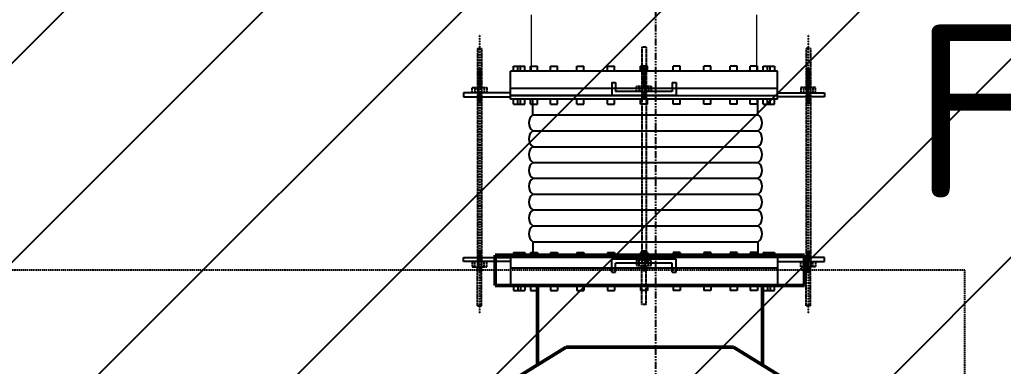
# Model space of a CAD drawing. Header units: inches. Extents: x 0 to 235202, y 0 to 184293.
# Drawn here: x 156121 to 157869, y 131894 to 132511 of the extents above; entities that cross this region are included whole.
import ezdxf
from ezdxf.enums import TextEntityAlignment as Align

# ---------------------------------------------------------------- set-up
doc = ezdxf.new("R2010")
doc.units = ezdxf.units.IN
doc.header["$MEASUREMENT"] = 0
for name, pattern in [('CENTER', [2, 1.25, -0.25, 0.25, -0.25]), ('HIDDEN', [0.375, 0.25, -0.125]), ('PHANTOM2', [1.25, 0.625, -0.125, 0.125, -0.125, 0.125, -0.125])]:
    doc.linetypes.add(name, pattern=pattern)
for name, color, linetype in [('1', 1, 'CENTER'), ('GRID_TXT45', 4, 'Continuous'), ('M-HVAC-EQPM-NEW', 5, 'Continuous'), ('M-X-BKGD', 8, 'Continuous'), ('text', 3, 'Continuous'), ('WINDOW ELEV', 3, 'Continuous')]:
    doc.layers.add(name, color=color, linetype=linetype)
doc.layers.add('DIM', color=251, linetype='Continuous', lineweight=0)
doc.styles.add('ISO', font='isocpeur.ttf')
doc.styles.add('SIMPLEX', font='simplex.shx')

# ---------------------------------------------------------------- blocks, each defined once
blk = doc.blocks.new('FLOOR PLAN REV 2')
at = {"color": 8, "linetype": 'PHANTOM2', "ltscale": 20}
blk.add_line((82776.8, 246003.9), (82776.8, 222708.1), dxfattribs=at)
at = {"layer": 'DIM', "color": 8, "linetype": 'HIDDEN', "lineweight": 25, "ltscale": 10}
for p, q in [((83326.8, 231892.2), (80326.8, 231892.2)), ((83326.8, 230544.7), (83326.8, 231892.2))]:
    blk.add_line(p, q, dxfattribs=at)
at = {"layer": 'GRID_TXT45', "color": 8, "style": 'SIMPLEX'}
for p in [(53803.1, 233267.6), (53803.1, 227018.5), (53803.1, 220768)]:
    blk.add_attdef('GRD_TXT', text='', height=450, rotation=180, dxfattribs=at).set_placement(p, align=Align.MIDDLE_CENTER)
blk = doc.blocks.new('PLAN REV 1')
at = {"color": 8}
for p, q in [((198847.9, 209494.1), (198373.2, 209494.1)), ((198373.2, 209444.4), (198373.2, 209494.1)), ((198378.5, 209494.1), (198378.5, 209503)), ((198378.5, 209503), (198398.8, 209503)), ((198386.2, 209494.1), (198386.2, 209503)), ((198391.1, 209494.1), (198391.1, 209503)), ((198398.8, 209494.1), (198398.8, 209503)), ((198408.8, 209503), (198421.3, 209503)), ((198408.8, 209494.1), (198408.8, 209503)), ((198421.3, 209494.1), (198421.3, 209503)), ((198444.7, 209503), (198457.2, 209503)), ((198444.7, 209494.1), (198444.7, 209503)), ((198457.2, 209494.1), (198457.2, 209503)), ((198491.4, 209503), (198503.9, 209503)), ((198491.4, 209494.1), (198491.4, 209503)), ((198503.9, 209494.1), (198503.9, 209503)), ((198545.8, 209503), (198558.4, 209503)), ((198545.8, 209494.1), (198545.8, 209503)), ((198558.4, 209494.1), (198558.4, 209503)), ((198604.3, 209494.1), (198604.3, 209503)), ((198616.8, 209503), (198604.3, 209503)), ((198616.8, 209494.1), (198616.8, 209503)), ((198662.7, 209494.1), (198662.7, 209503)), ((198675.2, 209503), (198662.7, 209503)), ((198675.2, 209494.1), (198675.2, 209503)), ((198717.1, 209494.1), (198717.1, 209503)), ((198729.7, 209503), (198717.1, 209503)), ((198729.7, 209494.1), (198729.7, 209503)), ((198763.9, 209494.1), (198763.9, 209503)), ((198776.4, 209503), (198763.9, 209503)), ((198776.4, 209494.1), (198776.4, 209503)), ((198799.7, 209494.1), (198799.7, 209503)), ((198812.3, 209503), (198799.7, 209503)), ((198812.3, 209494.1), (198812.3, 209503)), ((198822.3, 209494.1), (198822.3, 209503)), ((198822.3, 209503), (198842.5, 209503)), ((198830, 209494.1), (198830, 209503)), ((198834.8, 209494.1), (198834.8, 209503)), ((198842.5, 209503), (198842.5, 209494.1)), ((198847.9, 209444.4), (198847.9, 209494.1)), ((198847.9, 209463), (198373.2, 209463)), ((198553.4, 209473.8), (198553.4, 209450.9)), ((198553.4, 209473.8), (198560.2, 209473.8)), ((198560.2, 209473.8), (198560.2, 209457.8)), ((198660.8, 209457.8), (198560.2, 209457.8)), ((198660.8, 209473.8), (198660.8, 209457.8)), ((198660.8, 209473.8), (198667.7, 209473.8)), ((198667.7, 209473.8), (198667.7, 209450.9)), ((198373.2, 209455.5), (198289.7, 209455.5)), ((198289.7, 209455.5), (198289.7, 209448.6)), ((198289.7, 209448.6), (198373.2, 209448.6)), ((198373.2, 209455.5), (198373.2, 209455.5)), ((198373.2, 209455.5), (198373.2, 209455.5)), ((198373.2, 209448.6), (198373.2, 209455.5)), ((198553.4, 209450.9), (198373.2, 209450.9)), ((198373.2, 209450.9), (198847.9, 209450.9)), ((198847.9, 209444.4), (198373.2, 209444.4)), ((198378.5, 209435.4), (198378.5, 209444.4)), ((198386.2, 209435.4), (198386.2, 209444.4)), ((198391.1, 209435.4), (198391.1, 209444.4)), ((198398.8, 209435.4), (198398.8, 209444.4)), ((198408.8, 209435.4), (198408.8, 209444.4)), ((198421.3, 209435.4), (198421.3, 209444.4)), ((198444.7, 209435.4), (198444.7, 209444.4)), ((198457.2, 209435.4), (198457.2, 209444.4)), ((198491.4, 209435.4), (198491.4, 209444.4)), ((198503.9, 209435.4), (198503.9, 209444.4)), ((198545.8, 209435.4), (198545.8, 209444.4)), ((198667.7, 209450.9), (198553.4, 209450.9)), ((198558.4, 209435.4), (198558.4, 209444.4)), ((198604.3, 209435.4), (198604.3, 209444.4)), ((198616.8, 209435.4), (198616.8, 209444.4)), ((198662.7, 209435.4), (198662.7, 209444.4)), ((198675.2, 209435.4), (198675.2, 209444.4)), ((198717.1, 209435.4), (198717.1, 209444.4)), ((198729.7, 209435.4), (198729.7, 209444.4)), ((198763.9, 209435.4), (198763.9, 209444.4)), ((198776.4, 209435.4), (198776.4, 209444.4)), ((198799.7, 209435.4), (198799.7, 209444.4)), ((198812.3, 209435.4), (198812.3, 209444.4)), ((198822.3, 209435.4), (198822.3, 209444.4)), ((198830, 209435.4), (198830, 209444.4)), ((198834.8, 209435.4), (198834.8, 209444.4)), ((198842.5, 209435.4), (198842.5, 209444.4)), ((198847.9, 209455.5), (198847.9, 209455.5)), ((198847.9, 209455.5), (198847.9, 209455.5)), ((198847.9, 209455.5), (198931.3, 209455.5)), ((198847.9, 209448.6), (198847.9, 209455.5)), ((198931.3, 209448.6), (198847.9, 209448.6)), ((198931.3, 209455.5), (198931.3, 209448.6)), ((198378.5, 209435.4), (198398.8, 209435.4)), ((198408.8, 209435.4), (198421.3, 209435.4)), ((198444.7, 209435.4), (198457.2, 209435.4)), ((198491.4, 209435.4), (198503.9, 209435.4)), ((198545.8, 209435.4), (198558.4, 209435.4)), ((198616.8, 209435.4), (198604.3, 209435.4)), ((198675.2, 209435.4), (198662.7, 209435.4)), ((198729.7, 209435.4), (198717.1, 209435.4)), ((198776.4, 209435.4), (198763.9, 209435.4)), ((198812.3, 209435.4), (198799.7, 209435.4)), ((198822.3, 209435.4), (198842.5, 209435.4)), ((198413.3, 209416.2), (198813.3, 209416.2)), ((198413.3, 209388), (198813.3, 209388)), ((198413.3, 209359.8), (198813.3, 209359.8)), ((198413.3, 209331.7), (198813.3, 209331.7)), ((198413.3, 209303.5), (198813.3, 209303.5)), ((198413.3, 209275.3), (198813.3, 209275.3)), ((198413.3, 209247.2), (198813.3, 209247.2)), ((198413.3, 209219), (198813.3, 209219)), ((198413.3, 209190.8), (198813.3, 209190.8)), ((198289.7, 209155.8), (198289.7, 209162.7)), ((198289.7, 209162.7), (198373.2, 209162.7)), ((198373.2, 209162.7), (198373.2, 209155.8)), ((198373.2, 209162.7), (198373.2, 209113)), ((198847.9, 209162.7), (198373.2, 209162.7)), ((198378.5, 209171.6), (198378.5, 209162.7)), ((198378.5, 209171.6), (198398.8, 209171.6)), ((198386.2, 209171.6), (198386.2, 209162.7)), ((198391.1, 209171.6), (198391.1, 209162.7)), ((198398.8, 209171.6), (198398.8, 209162.7)), ((198408.8, 209171.6), (198421.3, 209171.6)), ((198408.8, 209171.6), (198408.8, 209162.7)), ((198421.3, 209171.6), (198421.3, 209162.7)), ((198444.7, 209171.6), (198457.2, 209171.6)), ((198444.7, 209171.6), (198444.7, 209162.7)), ((198457.2, 209171.6), (198457.2, 209162.7)), ((198491.4, 209171.6), (198503.9, 209171.6)), ((198491.4, 209171.6), (198491.4, 209162.7)), ((198503.9, 209171.6), (198503.9, 209162.7)), ((198545.8, 209171.6), (198558.4, 209171.6)), ((198545.8, 209171.6), (198545.8, 209162.7)), ((198553.4, 209136.8), (198553.4, 209159.6)), ((198667.7, 209159.6), (198553.4, 209159.6)), ((198558.4, 209171.6), (198558.4, 209162.7)), ((198604.3, 209171.6), (198604.3, 209162.7)), ((198616.8, 209171.6), (198604.3, 209171.6)), ((198616.8, 209171.6), (198616.8, 209162.7)), ((198662.7, 209171.6), (198662.7, 209162.7)), ((198675.2, 209171.6), (198662.7, 209171.6)), ((198667.7, 209136.8), (198667.7, 209159.6)), ((198675.2, 209171.6), (198675.2, 209162.7)), ((198717.1, 209171.6), (198717.1, 209162.7)), ((198729.7, 209171.6), (198717.1, 209171.6)), ((198729.7, 209171.6), (198729.7, 209162.7)), ((198763.9, 209171.6), (198763.9, 209162.7)), ((198776.4, 209171.6), (198763.9, 209171.6)), ((198776.4, 209171.6), (198776.4, 209162.7)), ((198799.7, 209171.6), (198799.7, 209162.7)), ((198812.3, 209171.6), (198799.7, 209171.6)), ((198812.3, 209171.6), (198812.3, 209162.7)), ((198822.3, 209171.6), (198822.3, 209162.7)), ((198822.3, 209171.6), (198842.5, 209171.6)), ((198830, 209171.6), (198830, 209162.7)), ((198834.8, 209171.6), (198834.8, 209162.7)), ((198842.5, 209171.6), (198842.5, 209162.7)), ((198847.9, 209162.7), (198847.9, 209113)), ((198931.3, 209162.7), (198847.9, 209162.7)), ((198847.9, 209162.7), (198847.9, 209155.8)), ((198931.3, 209155.8), (198931.3, 209162.7)), ((198373.2, 209155.8), (198289.7, 209155.8)), ((198373.2, 209155.8), (198373.2, 209155.8)), ((198373.2, 209155.8), (198373.2, 209155.8)), ((198847.9, 209144), (198373.2, 209144)), ((198560.2, 209136.8), (198560.2, 209152.8)), ((198660.8, 209152.8), (198560.2, 209152.8)), ((198660.8, 209136.8), (198660.8, 209152.8)), ((198847.9, 209155.8), (198847.9, 209155.8)), ((198847.9, 209155.8), (198847.9, 209155.8)), ((198847.9, 209155.8), (198931.3, 209155.8)), ((198553.4, 209136.8), (198560.2, 209136.8)), ((198660.8, 209136.8), (198667.7, 209136.8)), ((198847.9, 209113), (198373.2, 209113)), ((198378.5, 209113), (198378.5, 209104)), ((198386.2, 209113), (198386.2, 209104)), ((198391.1, 209113), (198391.1, 209104)), ((198398.8, 209113), (198398.8, 209104)), ((198408.8, 209113), (198408.8, 209104)), ((198421.3, 209113), (198421.3, 209104)), ((198444.7, 209113), (198444.7, 209104)), ((198457.2, 209113), (198457.2, 209104)), ((198491.4, 209113), (198491.4, 209104)), ((198503.9, 209113), (198503.9, 209104)), ((198545.8, 209113), (198545.8, 209104)), ((198558.4, 209113), (198558.4, 209104)), ((198604.3, 209113), (198604.3, 209104)), ((198616.8, 209113), (198616.8, 209104)), ((198662.7, 209113), (198662.7, 209104)), ((198675.2, 209113), (198675.2, 209104)), ((198717.1, 209113), (198717.1, 209104)), ((198729.7, 209113), (198729.7, 209104)), ((198763.9, 209113), (198763.9, 209104)), ((198776.4, 209113), (198776.4, 209104)), ((198799.7, 209113), (198799.7, 209104)), ((198812.3, 209113), (198812.3, 209104)), ((198822.3, 209113), (198822.3, 209104)), ((198830, 209113), (198830, 209104)), ((198834.8, 209113), (198834.8, 209104)), ((198842.5, 209104), (198842.5, 209113)), ((198378.5, 209104), (198398.8, 209104)), ((198408.8, 209104), (198421.3, 209104)), ((198444.7, 209104), (198457.2, 209104)), ((198491.4, 209104), (198503.9, 209104)), ((198545.8, 209104), (198558.4, 209104)), ((198616.8, 209104), (198604.3, 209104)), ((198675.2, 209104), (198662.7, 209104)), ((198729.7, 209104), (198717.1, 209104)), ((198776.4, 209104), (198763.9, 209104)), ((198812.3, 209104), (198799.7, 209104)), ((198822.3, 209104), (198842.5, 209104))]:
    blk.add_line(p, q, dxfattribs=at)
for points in [[(198413.3, 209416.2), (198413.3, 209444.4)], [(198813.3, 209416.2), (198813.3, 209444.4)], [(198413.3, 209190.8), (198413.3, 209162.7)], [(198813.3, 209190.8), (198813.3, 209162.7)]]:
    blk.add_lwpolyline(points, dxfattribs=at)
for centre, start, end in [((198422.7, 209402.1), 123.6891, 236.3109), ((198804, 209402.1), 303.6891, 56.3109), ((198422.7, 209373.9), 123.6891, 236.3109), ((198804, 209373.9), 303.6891, 56.3109), ((198422.7, 209345.8), 123.6891, 236.3109), ((198804, 209345.8), 303.6891, 56.3109), ((198422.7, 209317.6), 123.6891, 236.3109), ((198804, 209317.6), 303.6891, 56.3109), ((198422.7, 209289.4), 123.6891, 236.3109), ((198804, 209289.4), 303.6891, 56.3109), ((198422.7, 209261.3), 123.6891, 236.3109), ((198804, 209261.3), 303.6891, 56.3109), ((198422.7, 209233.1), 123.6891, 236.3109), ((198804, 209233.1), 303.6891, 56.3109), ((198422.7, 209204.9), 123.6891, 236.3109), ((198804, 209204.9), 303.6891, 56.3109)]:
    blk.add_arc(centre, 16.9, start, end, dxfattribs=at)
at = {"layer": '1', "color": 8, "linetype": 'CENTER', "ltscale": 0.09}
for p, q in [((198318.3, 209559.6), (198318.3, 209062.5)), ((198902.7, 209559.6), (198902.7, 209062.5))]:
    blk.add_line(p, q, dxfattribs=at)
at = {"layer": '1', "color": 8}
for p, q in [((198314.5, 209534.3), (198314.5, 209155.8)), ((198314.5, 209534.3), (198314.5, 209465.3)), ((198314.5, 209534.3), (198322.1, 209534.3)), ((198322.1, 209534.3), (198322.1, 209155.8)), ((198322.1, 209534.3), (198322.1, 209465.3)), ((198606.8, 209536.6), (198606.8, 209158.1)), ((198606.8, 209536.6), (198606.8, 209467.6)), ((198614.3, 209536.6), (198606.8, 209536.6)), ((198614.3, 209536.6), (198606.8, 209536.6)), ((198614.3, 209536.6), (198614.3, 209158.1)), ((198614.3, 209536.6), (198614.3, 209467.6)), ((198899, 209534.3), (198899, 209155.8)), ((198899, 209534.3), (198899, 209465.3)), ((198906.5, 209534.3), (198899, 209534.3)), ((198906.5, 209534.3), (198906.5, 209155.8)), ((198906.5, 209534.3), (198906.5, 209465.3)), ((198322.1, 209498.1), (198314.5, 209498.1)), ((198322.1, 209498.1), (198314.5, 209498.1)), ((198322.1, 209495.8), (198314.5, 209495.8)), ((198322.1, 209495.8), (198314.5, 209495.8)), ((198322.1, 209495.8), (198314.5, 209495.8)), ((198322.1, 209495.8), (198314.5, 209495.8)), ((198322.1, 209493.4), (198314.5, 209493.4)), ((198322.1, 209493.4), (198314.5, 209493.4)), ((198614.3, 209500.4), (198606.8, 209500.4)), ((198614.3, 209500.4), (198606.8, 209500.4)), ((198614.3, 209498), (198606.8, 209498)), ((198614.3, 209498), (198606.8, 209498)), ((198614.3, 209498), (198606.8, 209498)), ((198614.3, 209498), (198606.8, 209498)), ((198614.3, 209495.7), (198606.8, 209495.7)), ((198614.3, 209495.7), (198606.8, 209495.7)), ((198614.3, 209493.5), (198606.8, 209493.5)), ((198614.3, 209493.5), (198606.8, 209493.5)), ((198899, 209498.1), (198906.5, 209498.1)), ((198899, 209498.1), (198906.5, 209498.1)), ((198899, 209495.8), (198906.5, 209495.8)), ((198899, 209495.8), (198906.5, 209495.8)), ((198899, 209495.8), (198906.5, 209495.8)), ((198899, 209495.8), (198906.5, 209495.8)), ((198899, 209493.4), (198906.5, 209493.4)), ((198899, 209493.4), (198906.5, 209493.4)), ((198322.1, 209491.2), (198314.5, 209491.2)), ((198322.1, 209491.2), (198314.5, 209491.2)), ((198322.1, 209488.9), (198314.5, 209488.9)), ((198322.1, 209488.9), (198314.5, 209488.9)), ((198322.1, 209488.9), (198314.5, 209488.9)), ((198322.1, 209488.9), (198314.5, 209488.9)), ((198322.1, 209486.6), (198314.5, 209486.6)), ((198322.1, 209486.6), (198314.5, 209486.6)), ((198322.1, 209484.2), (198314.5, 209484.2)), ((198322.1, 209484.2), (198314.5, 209484.2)), ((198322.1, 209481.9), (198314.5, 209481.9)), ((198322.1, 209481.9), (198314.5, 209481.9)), ((198322.1, 209479.6), (198314.5, 209479.6)), ((198322.1, 209479.6), (198314.5, 209479.6)), ((198322.1, 209477.2), (198314.5, 209477.2)), ((198322.1, 209477.2), (198314.5, 209477.2)), ((198322.1, 209474.9), (198314.5, 209474.9)), ((198322.1, 209474.9), (198314.5, 209474.9)), ((198614.3, 209491.2), (198606.8, 209491.2)), ((198614.3, 209491.2), (198606.8, 209491.2)), ((198614.3, 209491.2), (198606.8, 209491.2)), ((198614.3, 209491.2), (198606.8, 209491.2)), ((198614.3, 209488.9), (198606.8, 209488.9)), ((198614.3, 209488.9), (198606.8, 209488.9)), ((198614.3, 209486.5), (198606.8, 209486.5)), ((198614.3, 209486.5), (198606.8, 209486.5)), ((198614.3, 209484.2), (198606.8, 209484.2)), ((198614.3, 209484.2), (198606.8, 209484.2)), ((198614.3, 209481.9), (198606.8, 209481.9)), ((198614.3, 209481.9), (198606.8, 209481.9)), ((198614.3, 209479.5), (198606.8, 209479.5)), ((198614.3, 209479.5), (198606.8, 209479.5)), ((198614.3, 209477.2), (198606.8, 209477.2)), ((198614.3, 209477.2), (198606.8, 209477.2)), ((198614.3, 209474.9), (198606.8, 209474.9)), ((198614.3, 209474.9), (198606.8, 209474.9)), ((198899, 209491.2), (198906.5, 209491.2)), ((198899, 209491.2), (198906.5, 209491.2)), ((198899, 209488.9), (198906.5, 209488.9)), ((198899, 209488.9), (198906.5, 209488.9)), ((198899, 209488.9), (198906.5, 209488.9)), ((198899, 209488.9), (198906.5, 209488.9)), ((198899, 209486.6), (198906.5, 209486.6)), ((198899, 209486.6), (198906.5, 209486.6)), ((198899, 209484.2), (198906.5, 209484.2)), ((198899, 209484.2), (198906.5, 209484.2)), ((198899, 209481.9), (198906.5, 209481.9)), ((198899, 209481.9), (198906.5, 209481.9)), ((198899, 209479.6), (198906.5, 209479.6)), ((198899, 209479.6), (198906.5, 209479.6)), ((198899, 209477.2), (198906.5, 209477.2)), ((198899, 209477.2), (198906.5, 209477.2)), ((198899, 209474.9), (198906.5, 209474.9)), ((198899, 209474.9), (198906.5, 209474.9)), ((198305.3, 209455.5), (198305.3, 209465.3)), ((198305.3, 209465.3), (198331.3, 209465.3)), ((198305.3, 209455.5), (198305.3, 209465.3)), ((198305.3, 209465.3), (198331.3, 209465.3)), ((198310, 209465.3), (198310, 209455.5)), ((198310, 209465.3), (198310, 209455.5)), ((198322.1, 209472.6), (198314.5, 209472.6)), ((198322.1, 209472.6), (198314.5, 209472.6)), ((198322.1, 209470.2), (198314.5, 209470.2)), ((198322.1, 209470.2), (198314.5, 209470.2)), ((198322.1, 209467.9), (198314.5, 209467.9)), ((198322.1, 209467.9), (198314.5, 209467.9)), ((198322.1, 209465.6), (198314.5, 209465.6)), ((198322.1, 209465.6), (198314.5, 209465.6)), ((198326.7, 209465.3), (198326.7, 209455.5)), ((198326.7, 209465.3), (198326.7, 209455.5)), ((198331.3, 209465.3), (198331.3, 209455.5)), ((198331.3, 209465.3), (198331.3, 209455.5)), ((198597.5, 209457.8), (198597.5, 209467.6)), ((198597.5, 209467.6), (198623.5, 209467.6)), ((198597.5, 209457.8), (198597.5, 209467.6)), ((198597.5, 209467.6), (198623.5, 209467.6)), ((198623.5, 209457.8), (198597.5, 209457.8)), ((198623.5, 209457.8), (198597.5, 209457.8)), ((198602.2, 209467.6), (198602.2, 209457.8)), ((198602.2, 209467.6), (198602.2, 209457.8)), ((198614.3, 209472.5), (198606.8, 209472.5)), ((198614.3, 209472.5), (198606.8, 209472.5)), ((198614.3, 209470.2), (198606.8, 209470.2)), ((198614.3, 209470.2), (198606.8, 209470.2)), ((198614.3, 209467.8), (198606.8, 209467.8)), ((198614.3, 209467.8), (198606.8, 209467.8)), ((198618.9, 209467.6), (198618.9, 209457.8)), ((198618.9, 209467.6), (198618.9, 209457.8)), ((198623.5, 209467.6), (198623.5, 209457.8)), ((198623.5, 209467.6), (198623.5, 209457.8)), ((198915.8, 209465.3), (198889.7, 209465.3)), ((198889.7, 209465.3), (198889.7, 209455.5)), ((198915.8, 209465.3), (198889.7, 209465.3)), ((198889.7, 209465.3), (198889.7, 209455.5)), ((198894.4, 209465.3), (198894.4, 209455.5)), ((198894.4, 209465.3), (198894.4, 209455.5)), ((198899, 209472.6), (198906.5, 209472.6)), ((198899, 209472.6), (198906.5, 209472.6)), ((198899, 209470.2), (198906.5, 209470.2)), ((198899, 209470.2), (198906.5, 209470.2)), ((198899, 209467.9), (198906.5, 209467.9)), ((198899, 209467.9), (198906.5, 209467.9)), ((198899, 209465.6), (198906.5, 209465.6)), ((198899, 209465.6), (198906.5, 209465.6)), ((198911.1, 209465.3), (198911.1, 209455.5)), ((198911.1, 209465.3), (198911.1, 209455.5)), ((198915.8, 209455.5), (198915.8, 209465.3)), ((198915.8, 209455.5), (198915.8, 209465.3)), ((198331.3, 209455.5), (198305.3, 209455.5)), ((198331.3, 209455.5), (198305.3, 209455.5)), ((198322.1, 209453.9), (198314.5, 209453.9)), ((198322.1, 209453.9), (198314.5, 209453.9)), ((198322.1, 209451.5), (198314.5, 209451.5)), ((198322.1, 209451.5), (198314.5, 209451.5)), ((198322.1, 209449.2), (198314.5, 209449.2)), ((198322.1, 209449.2), (198314.5, 209449.2)), ((198322.1, 209446.9), (198314.5, 209446.9)), ((198322.1, 209446.9), (198314.5, 209446.9)), ((198322.1, 209444.5), (198314.5, 209444.5)), ((198322.1, 209444.5), (198314.5, 209444.5)), ((198322.1, 209442.2), (198314.5, 209442.2)), ((198322.1, 209442.2), (198314.5, 209442.2)), ((198322.1, 209439.9), (198314.5, 209439.9)), ((198322.1, 209439.9), (198314.5, 209439.9)), ((198614.3, 209456.4), (198606.8, 209456.4)), ((198614.3, 209456.4), (198606.8, 209456.4)), ((198614.3, 209456.2), (198606.8, 209456.2)), ((198614.3, 209456.2), (198606.8, 209456.2)), ((198614.3, 209454.1), (198606.8, 209454.1)), ((198614.3, 209454.1), (198606.8, 209454.1)), ((198614.3, 209453.8), (198606.8, 209453.8)), ((198614.3, 209453.8), (198606.8, 209453.8)), ((198614.3, 209451.5), (198606.8, 209451.5)), ((198614.3, 209451.5), (198606.8, 209451.5)), ((198614.3, 209449.2), (198606.8, 209449.2)), ((198614.3, 209449.2), (198606.8, 209449.2)), ((198614.3, 209446.8), (198606.8, 209446.8)), ((198614.3, 209446.8), (198606.8, 209446.8)), ((198614.3, 209444.5), (198606.8, 209444.5)), ((198614.3, 209444.5), (198606.8, 209444.5)), ((198889.7, 209455.5), (198915.8, 209455.5)), ((198889.7, 209455.5), (198915.8, 209455.5)), ((198899, 209453.9), (198906.5, 209453.9)), ((198899, 209453.9), (198906.5, 209453.9)), ((198899, 209451.5), (198906.5, 209451.5)), ((198899, 209451.5), (198906.5, 209451.5)), ((198899, 209449.2), (198906.5, 209449.2)), ((198899, 209449.2), (198906.5, 209449.2)), ((198899, 209446.9), (198906.5, 209446.9)), ((198899, 209446.9), (198906.5, 209446.9)), ((198899, 209444.5), (198906.5, 209444.5)), ((198899, 209444.5), (198906.5, 209444.5)), ((198899, 209442.2), (198906.5, 209442.2)), ((198899, 209442.2), (198906.5, 209442.2)), ((198899, 209439.9), (198906.5, 209439.9)), ((198899, 209439.9), (198906.5, 209439.9)), ((198322.1, 209437.5), (198314.5, 209437.5)), ((198322.1, 209437.5), (198314.5, 209437.5)), ((198899, 209437.5), (198906.5, 209437.5)), ((198899, 209437.5), (198906.5, 209437.5)), ((198322.1, 209173.7), (198314.5, 209173.7)), ((198322.1, 209173.7), (198314.5, 209173.7)), ((198322.1, 209171.4), (198314.5, 209171.4)), ((198322.1, 209171.4), (198314.5, 209171.4)), ((198322.1, 209169.1), (198314.5, 209169.1)), ((198322.1, 209169.1), (198314.5, 209169.1)), ((198322.1, 209166.7), (198314.5, 209166.7)), ((198322.1, 209166.7), (198314.5, 209166.7)), ((198322.1, 209164.4), (198314.5, 209164.4)), ((198322.1, 209164.4), (198314.5, 209164.4)), ((198322.1, 209162.1), (198314.5, 209162.1)), ((198322.1, 209162.1), (198314.5, 209162.1)), ((198322.1, 209159.7), (198314.5, 209159.7)), ((198322.1, 209159.7), (198314.5, 209159.7)), ((198614.3, 209173.7), (198606.8, 209173.7)), ((198614.3, 209173.7), (198606.8, 209173.7)), ((198614.3, 209171.4), (198606.8, 209171.4)), ((198614.3, 209171.4), (198606.8, 209171.4)), ((198614.3, 209169), (198606.8, 209169)), ((198614.3, 209169), (198606.8, 209169)), ((198614.3, 209166.7), (198606.8, 209166.7)), ((198614.3, 209166.7), (198606.8, 209166.7)), ((198614.3, 209164.4), (198606.8, 209164.4)), ((198614.3, 209164.4), (198606.8, 209164.4)), ((198614.3, 209162), (198606.8, 209162)), ((198614.3, 209162), (198606.8, 209162)), ((198614.3, 209159.7), (198606.8, 209159.7)), ((198614.3, 209159.7), (198606.8, 209159.7)), ((198899, 209173.7), (198906.5, 209173.7)), ((198899, 209173.7), (198906.5, 209173.7)), ((198899, 209171.4), (198906.5, 209171.4)), ((198899, 209171.4), (198906.5, 209171.4)), ((198899, 209169.1), (198906.5, 209169.1)), ((198899, 209169.1), (198906.5, 209169.1)), ((198899, 209166.7), (198906.5, 209166.7)), ((198899, 209166.7), (198906.5, 209166.7)), ((198899, 209164.4), (198906.5, 209164.4)), ((198899, 209164.4), (198906.5, 209164.4)), ((198899, 209162.1), (198906.5, 209162.1)), ((198899, 209162.1), (198906.5, 209162.1)), ((198899, 209159.7), (198906.5, 209159.7)), ((198899, 209159.7), (198906.5, 209159.7)), ((198305.3, 209155.8), (198305.3, 209146)), ((198331.3, 209155.8), (198305.3, 209155.8)), ((198305.3, 209155.8), (198305.3, 209146)), ((198331.3, 209155.8), (198305.3, 209155.8)), ((198305.3, 209146), (198331.3, 209146)), ((198305.3, 209146), (198331.3, 209146)), ((198310, 209146), (198310, 209155.8)), ((198310, 209146), (198310, 209155.8)), ((198322.1, 209157.4), (198314.5, 209157.4)), ((198322.1, 209157.4), (198314.5, 209157.4)), ((198314.5, 209077), (198314.5, 209146)), ((198322.1, 209145.7), (198314.5, 209145.7)), ((198322.1, 209145.7), (198314.5, 209145.7)), ((198322.1, 209143.4), (198314.5, 209143.4)), ((198322.1, 209143.4), (198314.5, 209143.4)), ((198322.1, 209077), (198322.1, 209146)), ((198326.7, 209146), (198326.7, 209155.8)), ((198326.7, 209146), (198326.7, 209155.8)), ((198331.3, 209146), (198331.3, 209155.8)), ((198331.3, 209146), (198331.3, 209155.8)), ((198597.5, 209158.1), (198597.5, 209148.3)), ((198623.5, 209158.1), (198597.5, 209158.1)), ((198597.5, 209158.1), (198597.5, 209148.3)), ((198623.5, 209158.1), (198597.5, 209158.1)), ((198597.5, 209148.3), (198623.5, 209148.3)), ((198597.5, 209148.3), (198623.5, 209148.3)), ((198602.2, 209148.3), (198602.2, 209158.1)), ((198602.2, 209148.3), (198602.2, 209158.1)), ((198606.8, 209079.2), (198606.8, 209148.3)), ((198614.3, 209148), (198606.8, 209148)), ((198614.3, 209148), (198606.8, 209148)), ((198614.3, 209145.7), (198606.8, 209145.7)), ((198614.3, 209145.7), (198606.8, 209145.7)), ((198614.3, 209143.3), (198606.8, 209143.3)), ((198614.3, 209143.3), (198606.8, 209143.3)), ((198614.3, 209079.2), (198614.3, 209148.3)), ((198618.9, 209148.3), (198618.9, 209158.1)), ((198618.9, 209148.3), (198618.9, 209158.1)), ((198623.5, 209148.3), (198623.5, 209158.1)), ((198623.5, 209148.3), (198623.5, 209158.1)), ((198889.7, 209146), (198889.7, 209155.8)), ((198889.7, 209155.8), (198915.8, 209155.8)), ((198889.7, 209146), (198889.7, 209155.8)), ((198889.7, 209155.8), (198915.8, 209155.8)), ((198915.8, 209146), (198889.7, 209146)), ((198915.8, 209146), (198889.7, 209146)), ((198894.4, 209146), (198894.4, 209155.8)), ((198894.4, 209146), (198894.4, 209155.8)), ((198899, 209157.4), (198906.5, 209157.4)), ((198899, 209157.4), (198906.5, 209157.4)), ((198899, 209077), (198899, 209146)), ((198899, 209145.7), (198906.5, 209145.7)), ((198899, 209145.7), (198906.5, 209145.7)), ((198899, 209143.4), (198906.5, 209143.4)), ((198899, 209143.4), (198906.5, 209143.4)), ((198906.5, 209077), (198906.5, 209146)), ((198911.1, 209146), (198911.1, 209155.8)), ((198911.1, 209146), (198911.1, 209155.8)), ((198915.8, 209155.8), (198915.8, 209146)), ((198915.8, 209155.8), (198915.8, 209146)), ((198322.1, 209141.1), (198314.5, 209141.1)), ((198322.1, 209141.1), (198314.5, 209141.1)), ((198322.1, 209138.7), (198314.5, 209138.7)), ((198322.1, 209138.7), (198314.5, 209138.7)), ((198322.1, 209136.4), (198314.5, 209136.4)), ((198322.1, 209136.4), (198314.5, 209136.4)), ((198614.3, 209141), (198606.8, 209141)), ((198614.3, 209141), (198606.8, 209141)), ((198614.3, 209138.7), (198606.8, 209138.7)), ((198614.3, 209138.7), (198606.8, 209138.7)), ((198899, 209141.1), (198906.5, 209141.1)), ((198899, 209141.1), (198906.5, 209141.1)), ((198899, 209138.7), (198906.5, 209138.7)), ((198899, 209138.7), (198906.5, 209138.7)), ((198899, 209136.4), (198906.5, 209136.4)), ((198899, 209136.4), (198906.5, 209136.4)), ((198314.5, 209077), (198322.1, 209077)), ((198614.3, 209079.2), (198606.8, 209079.2)), ((198614.3, 209079.2), (198606.8, 209079.2)), ((198906.5, 209077), (198899, 209077))]:
    blk.add_line(p, q, dxfattribs=at)
at = {"layer": '1', "color": 8, "linetype": 'HIDDEN', "ltscale": 0.009}
for p, q in [((198314.5, 209455.5), (198314.5, 209465.3)), ((198322.1, 209463.2), (198314.5, 209463.2)), ((198322.1, 209463.2), (198314.5, 209463.2)), ((198322.1, 209460.9), (198314.5, 209460.9)), ((198322.1, 209460.9), (198314.5, 209460.9)), ((198322.1, 209458.5), (198314.5, 209458.5)), ((198322.1, 209458.5), (198314.5, 209458.5)), ((198322.1, 209455.5), (198322.1, 209465.3)), ((198606.8, 209457.8), (198606.8, 209467.6)), ((198614.3, 209465.5), (198606.8, 209465.5)), ((198614.3, 209465.5), (198606.8, 209465.5)), ((198614.3, 209463.2), (198606.8, 209463.2)), ((198614.3, 209463.2), (198606.8, 209463.2)), ((198614.3, 209460.8), (198606.8, 209460.8)), ((198614.3, 209460.8), (198606.8, 209460.8)), ((198614.3, 209458.5), (198606.8, 209458.5)), ((198614.3, 209458.5), (198606.8, 209458.5)), ((198614.3, 209457.8), (198614.3, 209467.6)), ((198899, 209455.5), (198899, 209465.3)), ((198899, 209463.2), (198906.5, 209463.2)), ((198899, 209463.2), (198906.5, 209463.2)), ((198899, 209460.9), (198906.5, 209460.9)), ((198899, 209460.9), (198906.5, 209460.9)), ((198899, 209458.5), (198906.5, 209458.5)), ((198899, 209458.5), (198906.5, 209458.5)), ((198906.5, 209455.5), (198906.5, 209465.3)), ((198322.1, 209456.2), (198314.5, 209456.2)), ((198322.1, 209456.2), (198314.5, 209456.2)), ((198899, 209456.2), (198906.5, 209456.2)), ((198899, 209456.2), (198906.5, 209456.2)), ((198314.5, 209155.8), (198314.5, 209146)), ((198322.1, 209155.1), (198314.5, 209155.1)), ((198322.1, 209155.1), (198314.5, 209155.1)), ((198322.1, 209152.7), (198314.5, 209152.7)), ((198322.1, 209152.7), (198314.5, 209152.7)), ((198322.1, 209150.4), (198314.5, 209150.4)), ((198322.1, 209150.4), (198314.5, 209150.4)), ((198322.1, 209148.1), (198314.5, 209148.1)), ((198322.1, 209148.1), (198314.5, 209148.1)), ((198322.1, 209155.8), (198322.1, 209146)), ((198606.8, 209158.1), (198606.8, 209148.3)), ((198614.3, 209157.4), (198606.8, 209157.4)), ((198614.3, 209157.4), (198606.8, 209157.4)), ((198614.3, 209155), (198606.8, 209155)), ((198614.3, 209155), (198606.8, 209155)), ((198614.3, 209152.7), (198606.8, 209152.7)), ((198614.3, 209152.7), (198606.8, 209152.7)), ((198614.3, 209150.4), (198606.8, 209150.4)), ((198614.3, 209150.4), (198606.8, 209150.4)), ((198614.3, 209158.1), (198614.3, 209148.3)), ((198899, 209155.8), (198899, 209146)), ((198899, 209155.1), (198906.5, 209155.1)), ((198899, 209155.1), (198906.5, 209155.1)), ((198899, 209152.7), (198906.5, 209152.7)), ((198899, 209152.7), (198906.5, 209152.7)), ((198899, 209150.4), (198906.5, 209150.4)), ((198899, 209150.4), (198906.5, 209150.4)), ((198899, 209148.1), (198906.5, 209148.1)), ((198899, 209148.1), (198906.5, 209148.1)), ((198906.5, 209155.8), (198906.5, 209146))]:
    blk.add_line(p, q, dxfattribs=at)
at = {"layer": 'DIM', "color": 8, "linetype": 'Continuous', "ltscale": 10}
for p, q in [((198410.5, 209494.1), (198410.5, 209594.1)), ((198810.5, 209594.1), (198810.5, 209494.1)), ((198810.5, 209494.1), (198410.5, 209494.1))]:
    blk.add_line(p, q, dxfattribs=at)
at = {"layer": 'DIM', "color": 8, "lineweight": 50}
for p, q in [((198346.1, 209166.6), (198896.1, 209166.6)), ((198346.1, 209113), (198346.1, 209166.6)), ((198896.1, 209166.6), (198896.1, 209113)), ((198896.1, 209113), (198346.1, 209113)), ((198421.1, 208971.6), (198421.1, 209113)), ((198821.1, 208971.6), (198821.1, 209113)), ((198313.5, 208905.2), (198472.6, 209003.4)), ((198472.6, 209003.4), (198769.6, 209003.4)), ((198928.8, 208905.2), (198769.6, 209003.4))]:
    blk.add_line(p, q, dxfattribs=at)
at = {"layer": 'WINDOW ELEV', "color": 1}
blk.add_blockref('FLOOR PLAN REV 2', (115854.5, -22751.9), dxfattribs=at)
at = {"layer": 'text', "color": 8, "style": 'ISO'}
blk.add_text('FC', height=307.62, dxfattribs=at).set_placement((199088.8, 209268.7))

msp = doc.modelspace()

# ---------------------------------------------------------------- hatches: boundary and pattern name
at = {"layer": 'M-HVAC-EQPM-NEW'}
h = msp.add_hatch(dxfattribs=at)
h.set_pattern_fill('ANSI31', color=8, scale=2000)
h.set_pattern_definition([(45, (-41380.03, -77074.9), (-176.7767, 176.7767), [])])
h.paths.add_polyline_path([(148917.3, 132888.6), (189081.7, 132888.6), (189081.7, 127797), (176827.3, 127797), (176827.3, 129426.6), (148917.3, 129426.6)])

# ---------------------------------------------------------------- block references
at = {"layer": 'M-X-BKGD', "color": 8}
msp.add_blockref('PLAN REV 1', (-41380, -77074.9), dxfattribs=at)

doc.saveas('drawing.dxf')
